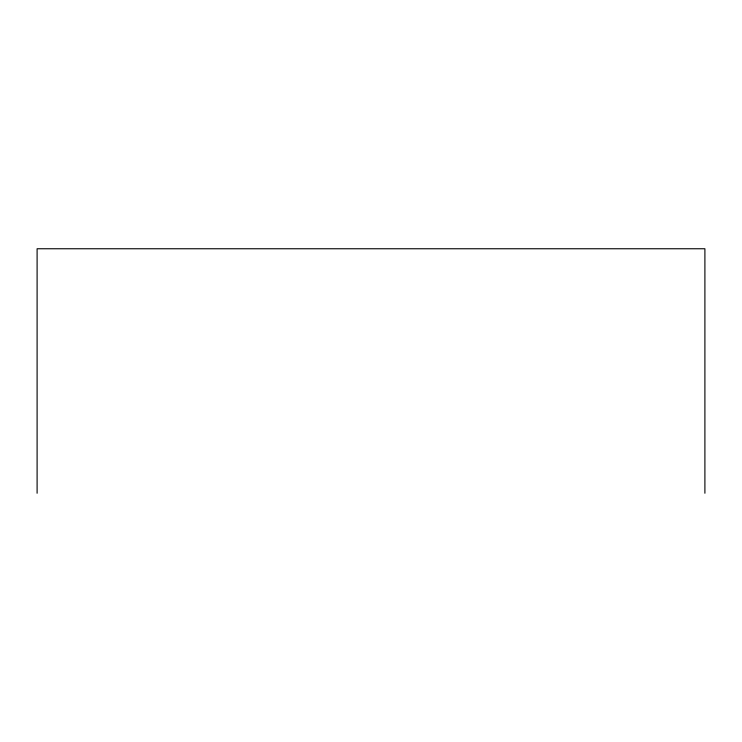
<?xml version="1.0" encoding="UTF-8"?>
<svg xmlns="http://www.w3.org/2000/svg" width="742" height="742" viewBox="0 0 742 742"><rect width="100%" height="100%" fill="white"/><g stroke="black" fill="none" stroke-linecap="round" stroke-linejoin="round"><path stroke-width="1.11" d="M704.9 493.244L704.9 248.755L37.1 248.755L37.1 493.244"/></g></svg>
